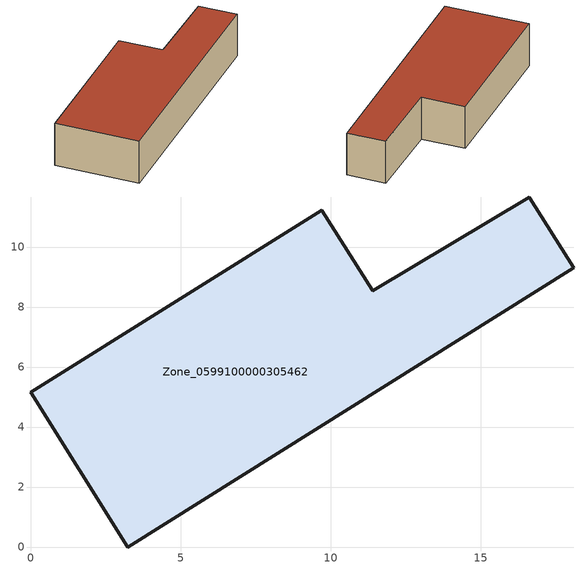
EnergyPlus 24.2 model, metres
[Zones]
Zone_0599100000305462
 floor ground (C_G): 3.22,0 0,5.16 9.7,11.23 11.4,8.54 16.61,11.67 18.09,9.3 z0
 wall outside (C_F): 0,5.16 3.22,0 18.09,9.3 16.61,11.67 11.4,8.54 9.7,11.23 0,5.16 z0:3.27
 roof outside (C_R): 9.7,11.23 0,5.16 3.22,0 18.09,9.3 16.61,11.67 11.4,8.54 z3.27
[BUILDING]
Pand.0599100000305462: North Axis=0; Terrain=City; Loads Convergence Tolerance Value=0.04; Temperature Convergence Tolerance Value=0.4; Solar Distribution=FullExterior; Maximum Number of Warmup Days=25; Minimum Number of Warmup Days=1
[Site:Location]
Rotterdam.The.Hague.AP_ZH_NLD Design_Conditions: Latitude=51.96; Longitude=4.45; Time Zone=1; Elevation=-4.5
[SITE:GROUNDTEMPERATURE:BUILDINGSURFACE]
18, 18, 18, 18, 18, 18, 18, 18, 18, 18, 18, 18
[MATERIAL] Thermal Absorptance=0.9; Solar Absorptance=0.7; Visible Absorptance=0.7
Name | Roughness | Thickness | Conductivity | Density | Specific Heat
G.TI.1946 | MediumSmooth | 0.15 | 1 | 540 | 1210
F.TI.1946 | Rough | 0.3 | 0.857143 | 1920 | 840
R.TI.1946 | MediumRough | 0.2 | 0.1 | 1500 | 1000
[CONSTRUCTION]
C_G: G.TI.1946
C_F: F.TI.1946
C_R: R.TI.1946
[ZONE]
Zone_0599100000305462: Type=1; Multiplier=1; Ceiling Height=Autocalculate; Volume=Autocalculate; Floor Area=autocalculate; Part of Total Floor Area=Yes
[ZONEINFILTRATION:DESIGNFLOWRATE]
Infil_Zone_0599100000305462: Zone or ZoneList or Space or SpaceList=Zone_0599100000305462; Schedule=AlwaysOn; Design Flow Rate Calculation Method=Flow/Area; Flow Rate per Floor Area=0.003; Constant Term Coefficient=1; Temperature Term Coefficient=0; Velocity Term Coefficient=0; Velocity Squared Term Coefficient=0
[HVACTEMPLATE:ZONE:IDEALLOADSAIRSYSTEM]
Zone_0599100000305462: Maximum Heating Supply Air Temperature=50; Minimum Cooling Supply Air Temperature=13; Maximum Heating Supply Air Humidity Ratio=0.0156; Minimum Cooling Supply Air Humidity Ratio=0.0077; Heating Limit=NoLimit; Cooling Limit=NoLimit; Dehumidification Control Type=ConstantSensibleHeatRatio; Cooling Sensible Heat Ratio=0.7; Dehumidification Setpoint=60; Humidification Control Type=None; Humidification Setpoint=30; Outdoor Air Method=None; Outdoor Air Flow Rate per Person=0.00944; Outdoor Air Flow Rate per Zone Floor Area=0; Outdoor Air Flow Rate per Zone=0; Demand Controlled Ventilation Type=None; Outdoor Air Economizer Type=NoEconomizer; Heat Recovery Type=None; Sensible Heat Recovery Effectiveness=0.7; Latent Heat Recovery Effectiveness=0.65
[ZONECONTROL:THERMOSTAT]
ThermostatControl_Zone_0599100000305462: Zone or ZoneList=Zone_0599100000305462; Control Type Schedule=DualSetpointControlType; Control 1=Thermostat_Zone_0599100000305462; Temperature Difference Between Cutout And Setpoint=0
[THERMOSTATSETPOINT:DUALSETPOINT]
Thermostat_Zone_0599100000305462: Heating Setpoint Temperature Schedule=HeatingSetpoint_Zone_0599100000305462; Cooling Setpoint Temperature Schedule=CoolingSetpoint_Zone_0599100000305462
[SCHEDULE:COMPACT]
HeatingSetpoint_Zone_0599100000305462: Through: 12/31, For: AllDays, Until: 24:00, 21
CoolingSetpoint_Zone_0599100000305462: Through: 12/31, For: AllDays, Until: 24:00, 24
DualSetpointControlType: Through: 12/31, For: AllDays, Until: 24:00, 4
AlwaysOn: Through: 12/31, For: AllDays, Until: 24:00, 1
